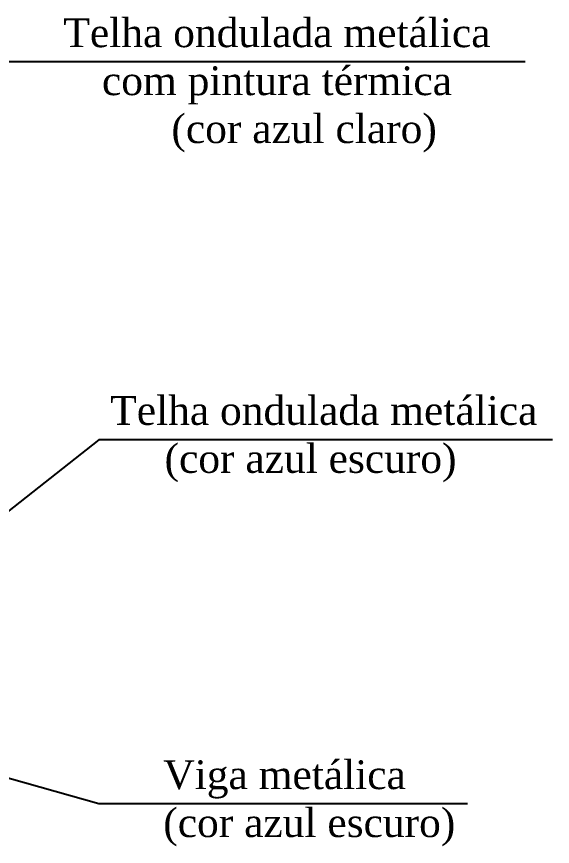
# Model space of a CAD drawing. Header units: millimetres. Extents: x 462 to 740, y -508 to -73.
# Drawn here: x 552.194 to 553.497, y -114.237 to -112.218 of the extents above; entities that cross this region are included whole.
import ezdxf

# ---------------------------------------------------------------- set-up
doc = ezdxf.new("R2010")
doc.units = ezdxf.units.MM
doc.header["$LTSCALE"] = 0.1
doc.layers.add('PENA-01', color=1, linetype='Continuous')
doc.layers.add('Texto', color=2, linetype='Continuous')

msp = doc.modelspace()

# ---------------------------------------------------------------- linework, layer by layer
at = {"layer": 'PENA-01', "color": 6}
for p, q in [((553.4312, -112.3288), (552.1191, -112.3288)), ((552.3942, -113.2479), (551.9965, -113.561)), ((553.4972, -113.2479), (552.3942, -113.2479)), ((552.3942, -114.134), (551.3627, -113.8426)), ((553.2906, -114.134), (552.3942, -114.134))]:
    msp.add_line(p, q, dxfattribs=at)

# ---------------------------------------------------------------- texts
at = {"layer": 'Texto', "char_height": 0.07}
for s, insert, width, attachment_point in [('{\\fTimes New Roman|b0|i0|c0|p18;Telha ondulada metálica\\Pcom pintura térmica\\P     (cor azul claro)}', (552.8272, -112.2228), 1.3613, 2), ('{\\fTimes New Roman|b0|i0|c0|p18;Telha ondulada metálica\\P     (cor azul escuro)}', (552.4216, -113.1419), 1.3613, 1), ('{\\fTimes New Roman|b0|i0|c0|p18;Viga metálica\\P(cor azul escuro)}', (552.5507, -114.028), 0.9614, 1)]:
    msp.add_mtext(s, dxfattribs=dict(at, insert=insert, width=width, attachment_point=attachment_point))

doc.saveas('drawing.dxf')
